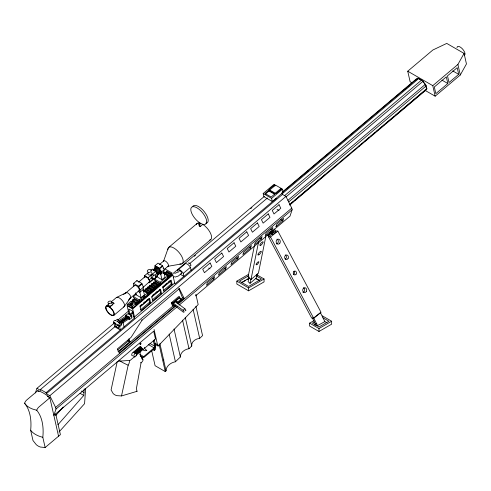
<?xml version="1.0" encoding="UTF-8"?>
<svg xmlns="http://www.w3.org/2000/svg" width="491" height="491" viewBox="0 0 491 491"><rect width="100%" height="100%" fill="white"/><g stroke="black" fill="none" stroke-linecap="round" stroke-linejoin="round"><path stroke-width="0.74" d="M155.745 344.572L155.463 349.451L154.278 350.451L152.419 349.377M57.901 424.776L83.765 395.451L84.231 388.817M85.643 388.485L84.569 403.688L58.926 432.068M144.575 277.746L145.176 276.709C147.478 276.992 149.522 279.459 149.516 281.754L143.01 287.419M154.278 350.451L154.53 347.646M133.497 286.278L133.583 283.411L136.934 280.588L141.831 283.417L143.44 287.266L143.212 289.506L144.415 294.852L141.07 297.675L136.173 294.846L135.719 292.845M133.583 283.411L138.487 286.241L140.095 290.089L139.861 292.329L141.07 297.675M130.907 303.954L131.508 303.935L130.907 303.954A1.013 0.706 -12.7 0 0 130.674 305.095A1.013 0.706 -12.7 0 0 132.208 304.905A1.013 0.706 -12.7 0 0 131.926 303.868M142.206 358.252L142.783 359.191A1.504 0.872 -60 0 1 142.697 360.928A5.002 2.885 -60 0 1 141.034 362.898L136.412 388.577L137.032 391.315L121.51 395.949L116.797 395.642A12.115 9.562 -35.5 0 1 113.151 393.537L111.083 389.928L117.251 361.444M254.393 245.641L248.084 276.912L250.999 279.483L258.401 273.235L265.766 236.754M249.066 276.949L248.115 281.65L250.029 283.338L256.468 277.9L257.284 273.874M250.029 283.338L250.84 279.305M250.999 279.483L258.665 241.511M144.225 277.489L144.587 275.697L147.957 272.861M155.027 268.865L155.506 266.484L159.035 268.522L160.956 272.284L160.183 273.659M121.51 395.949L128.169 365.212A5.561 3.21 -60 0 0 129.391 360.308M164.301 269.657L161.232 272.247L160.747 274.346L161.956 279.692L165.031 277.102L163.822 271.756L164.301 269.657L162.447 265.668L158.041 263.127L154.972 265.717L154.628 268.442L156.169 267.141M416.049 79.953L416.288 78.99A3.621 1.565 49.8 0 0 417.08 79.119M289.684 205.103L426.63 89.534L426.869 88.57A4.094 1.774 49.8 0 1 426.256 85.845L425.439 84.274A4.493 1.946 49.8 0 1 423.07 81.23L421.677 79.972A4.094 1.774 49.8 0 1 418.946 78.394L417.786 78.179L282.601 192.269M113.802 322.342L114.802 326.785L40.52 389.473L46.08 392.683L46.307 393.708L49.8 395.721L55.618 407.413L55.986 409.04L53.857 415.429L153.695 331.173L155.469 339.036L135.89 355.558M213.873 279.066L214.696 276.605L207.306 282.841L206.484 285.308L213.873 279.066L212.585 278.317M225.627 269.148L226.449 266.687L219.268 272.744L218.446 275.212L225.627 269.148L224.332 268.405M237.847 258.837L238.663 256.376L231.82 262.151L230.997 264.618L237.847 258.837L236.552 258.094M250.643 248.035L251.466 245.574L243.708 252.116L242.885 254.584L250.643 248.035L249.348 247.292M261.261 239.074L262.084 236.613L255.271 242.364L254.448 244.825L261.261 239.074L259.972 238.331M272.039 229.978L272.861 227.517L266.018 233.293L265.195 235.76L272.039 229.978L270.744 229.236M276.052 226.59L276.875 224.129L283.657 218.403L282.841 220.87L275.856 226.762M282.006 192.423L282.46 194.411L285.946 196.431L291.764 208.123L292.133 209.743L290.003 216.132L195.467 295.92M35.358 392.941L36.966 388.313L114.317 323.035M168.057 248.514L163.54 261.267A3.443 1.491 49.8 0 1 167.081 262.507A3.443 1.491 49.8 0 1 167.879 266.306L181.357 263.98M464.069 53.415L466.45 63.947L460.288 74.988L435.161 96.193L432.78 85.661L457.907 64.456L464.069 53.415L446.742 43.411L432.866 50.002L407.739 71.207L410.12 81.739L412.078 82.869M153.401 278.661L150.031 281.503L149.264 282.871L157.12 276.243L157.887 274.874L155.972 271.106L152.443 269.074L150.762 270.492M177.717 303.708L184.143 298.283L179.362 288.677L142.108 320.12L131.085 337.348L117.288 348.997L119.288 353.017L175.379 305.678M132.705 355.736A1.989 1.148 -60 0 1 131.729 354.477A1.989 1.148 -60 0 1 133.165 352.293L140.254 346.315L141.703 347.855L136.136 352.581M140.598 346.677L134.479 351.869L134.178 351.439L136.271 352.648L135.258 353.502A1.989 1.148 -60 0 0 133.804 356.049A1.989 1.148 -60 0 0 135.406 356.644A1.989 1.148 -60 0 0 136.578 353.999L142.648 348.874L141.654 347.923M139.094 290.727L130.514 297.969L124.149 306.685L113.869 315.357M55.63 415.656L63.235 407.033M154.634 344.031L158.096 346.032L198.18 304.537L195.86 294.287M128.397 300.099L130.514 297.969M151.615 350.365L155.082 365.697L165.258 371.577L166.044 370.815A9.967 7.285 -19.2 0 1 168.708 365.12L169.628 364.322A9.967 7.285 -19.2 0 1 175.428 361.769L180.363 357.006A8.74 6.389 -19.2 0 1 188.992 348.684L191.742 346.032A7.463 5.456 -19.2 0 1 199.677 338.379L202.556 335.605L195.927 306.286M168.689 247.433L197.069 223.479M209.737 240.025A10.563 4.572 49.8 0 0 210.799 233.882A10.563 4.572 49.8 0 0 203.409 224.78L202.789 224.412L200.181 226.615L199.254 226.063L198.781 223.822L199.874 222.902L200.801 223.454A10.962 4.744 49.8 0 0 204.581 215.58A10.962 4.744 49.8 0 0 191.257 207.668A10.962 4.744 49.8 0 0 199.874 222.902M200.181 226.615L199.708 224.375L200.801 223.454M106.044 306.261L108.904 303.855M111.187 301.928L116.33 297.589L126.027 292.746L134.602 285.504M107.523 305.985L109.646 307.004A5.996 2.596 49.8 0 1 114.139 314.983A5.996 2.596 49.8 0 1 107.406 311.767A5.996 2.596 49.8 0 1 107.523 305.985L108.615 305.064M138.523 282.202L144.82 276.887M152.983 269.995L156.482 267.043M159.36 264.612L163.742 260.911M153.358 269.86L156.838 266.871M109.646 307.004L114.029 303.309L111.899 302.29L114.029 303.309M153.247 270.332L157.329 266.883M153.83 270.535L157.323 267.583M154.469 270.915L158.544 267.466M155.113 271.443L158.611 268.491M144.587 275.697L148.116 277.734L155.972 271.106M161.232 272.247L159.372 268.258L162.447 265.668M138.487 286.241L141.831 283.417M155.733 272.082L162.582 266.288M138.628 286.861L141.973 284.037M156.279 272.793L159.778 269.841M149.129 279.919L152.044 277.458M154.96 275.003L160.207 270.572M157.003 274.224L161.085 270.78M157.132 274.85L160.631 271.897M157.114 275.39L161.177 271.916M155.641 276.771L161.551 271.775M164.399 269.375L168.235 266.134M140.095 290.089L143.44 287.266M133.442 296.613L139.217 299.946L139.554 301.437L133.779 298.105L133.442 296.613L136.197 294.281M154.358 278.956L160.134 282.294L160.471 283.786L154.696 280.447L154.358 278.956L157.703 276.132M163.822 271.756L160.747 274.346L158.863 273.26M143.212 289.506L139.861 292.329L138.026 291.273M166.191 271.591L170.751 274.224L170.929 274.997L166.369 272.364L166.191 271.591L166.823 271.057L171.384 273.69L171.733 275.242L132.552 308.311L127.991 305.678L127.642 304.125L131.005 301.29L135.559 303.923L135.737 304.696L171.555 274.463M132.232 300.253L136.793 302.879L136.964 303.659L132.41 301.026L132.232 300.253L133.141 299.485L137.701 302.112L137.873 302.892M143.881 290.42L148.435 293.053L148.613 293.827L144.053 291.2L143.881 290.42L144.526 289.88L149.08 292.507L149.258 293.287M145.753 288.837L150.314 291.47L150.485 292.249L145.931 289.616L145.753 288.837L146.527 288.186L151.087 290.819L151.259 291.593M147.76 287.149L152.314 289.776L152.492 290.555L147.932 287.922L147.76 287.149L148.435 286.578L152.996 289.205L153.167 289.985M149.669 285.535L154.223 288.168L154.401 288.947L149.841 286.314L149.669 285.535L150.264 285.032L154.825 287.665L154.996 288.438M151.498 283.994L156.052 286.627L156.23 287.401L151.67 284.768L151.498 283.994L152.228 283.375L156.789 286.007L156.967 286.781M153.462 282.337L158.016 284.964L158.194 285.744L153.634 283.111L153.462 282.337L154.057 281.828L158.618 284.461L158.796 285.24M164.325 273.162L168.886 275.795L169.064 276.574L164.503 273.941L164.325 273.162L164.964 272.628L169.518 275.261L169.696 276.034M131.177 302.063L132.41 301.026M134.368 298.448L134.546 299.222L133.319 300.259L133.141 299.485M145.109 290.31L145.931 289.616M147.932 287.922L146.705 288.96L146.527 288.186M149.025 287.008L149.841 286.314M150.854 285.461L151.67 284.768M153.634 283.111L152.406 284.148L152.228 283.375M154.235 282.607L155.463 281.57L155.291 280.791M166.369 272.364L165.136 273.407L164.964 272.628M131.766 301.738L134.681 299.283M145.164 290.433L148.073 287.978M150.989 285.517L153.898 283.062M165.547 273.229L166.713 272.247M274.751 184.671L268.927 189.587L275.973 193.657L281.754 188.777L282.46 189.182L283.172 192.325L272.29 201.506L263.888 196.652L263.176 193.515L274.101 184.297L274.751 184.671L275.034 185.923M268.841 190.238L265.005 193.472L271.185 197.038L275.021 193.804L268.841 190.238L269.013 191.011L274.579 194.221M139.217 299.946L147.496 292.961L143.004 290.365M160.134 282.294L167.94 275.703L163.448 273.113M182.456 263.44L210.842 239.491M269.7 190.029L275.525 185.113L281.079 188.323L281.392 189.692M265.183 194.246L269.013 191.011M132.552 308.311L132.202 306.752L135.559 303.923M136.793 302.879L137.701 302.112M148.435 293.053L149.08 292.507M150.314 291.47L151.087 290.819M152.314 289.776L152.996 289.205M154.223 288.168L154.825 287.665M156.052 286.627L156.789 286.007M158.016 284.964L158.618 284.461M168.886 275.795L169.518 275.261M170.751 274.224L171.384 273.69M117.834 320.071L128.378 311.165M172.912 273.585L264.324 196.437M178.184 272.407L177.681 270.173L184.862 264.109A4.511 1.952 49.8 0 1 187.274 264.103A4.511 1.952 49.8 0 1 190.416 267.319L191.091 270.302M116.766 321.795L118.883 320.003L117.509 319.211L115.36 320.758A1.27 0.73 -60 0 0 113.875 321.089A1.27 0.73 -60 0 0 114.225 322.636M194.319 256.241L195.455 255.277M250.766 208.601L251.908 207.638M46.08 392.683L134.7 317.892L132.668 308.876L172.85 274.966L170.383 273.536M58.558 436.217L49.861 397.759A24.059 10.409 49.8 0 0 37.703 390.738L26.815 399.926A4.879 2.817 -60 0 0 24.55 403.228A55.949 32.302 -60 0 1 30.663 430.263L32.977 440.513L36.242 444.643A17.093 13.601 -81.8 0 0 40.379 447.031L45.141 447.534L60.405 434.652L55.704 413.87M173.28 277.433L174.409 276.482M189.624 263.642L267.337 198.057M128.937 313.749L129.992 314.357L132.901 311.902M139.892 306.003L141.641 304.53M143.384 303.051L145.133 301.578M146.3 300.596L148.043 299.123M152.707 295.189L154.45 293.716M155.616 292.734L157.365 291.255M162.607 286.836L163.773 285.854M164.933 284.866L167.265 282.902M168.431 281.92L170.174 280.447L170.389 281.38L162.816 287.769M119.565 323.409L121.688 321.623L123.063 322.421L124.07 326.865M119.669 325.729L117.981 324.754L118.773 328.264L115.968 326.644L118.092 324.858M130.201 315.29L133.116 312.835M140.101 306.936L149.424 299.074M151.75 297.104L160.489 289.733M275.255 193.239L281.079 188.323M123.063 322.421L121.105 324.072L121.418 324.25M181.455 273.579L178.251 276.071L175.109 277.065M272.29 201.506L271.584 198.364L282.46 189.182M180.209 274.224L183.91 276.359L183.241 273.377L190.416 267.319M140.653 309.741L149.645 302.155L148.822 298.528M152.351 299.866L160.551 292.943L159.735 289.322M163.442 290.506L171.224 283.939L170.524 280.834M150.614 302.714L141.064 310.778L140.076 306.427L149.632 298.362L150.614 302.714L149.645 302.155M161.527 293.508L152.738 300.928L151.75 296.576L160.545 289.156L161.527 293.508L160.551 292.943M172.194 284.504L163.859 291.537L162.877 287.186L171.212 280.152L172.194 284.504L171.224 283.939M282.859 191.6L416.288 78.99M174.679 283.043L134.491 316.959L133.521 316.394M304.267 174.287L305.439 173.298M307.194 171.819L308.366 170.831M404.928 89.337L406.1 88.349M407.855 86.87L409.028 85.882M276.402 198.303L174.888 283.976L172.85 274.966M282 193.963L418.946 78.394M46.307 393.708L282.46 194.411M284.737 195.541L421.677 79.972M49.8 395.721L285.946 196.431M286.13 196.805L423.07 81.23M287.91 200.34L425.439 84.274M288.726 201.911L426.256 85.845M174.563 305.052L173.44 306.003L172.427 305.629L171.285 302.787L178.614 296.601L179.626 296.975L180.485 299.105M171.285 302.787L172.298 303.162L179.626 296.975M289.34 204.63L426.869 88.57M172.998 302.941L183.063 310.294A1.393 0.601 49.8 0 1 184.076 311.895A1.393 0.601 49.8 0 1 183.069 311.957L173.783 304.893L172.998 302.941L174.796 301.425L175.575 301.713L184.855 308.778A1.393 0.601 49.8 0 1 185.862 310.263A1.393 0.601 49.8 0 1 185.125 310.613M291.697 202.949L293.452 201.463M294.625 200.475L325.054 174.796M358.412 146.643L359.584 145.655M361.339 144.176L362.511 143.188M364.85 141.212L366.022 140.223M367.777 138.738L368.95 137.756M370.705 136.271L371.877 135.283M373.633 133.804L375.388 132.318M376.554 131.33L378.309 129.851M380.065 128.372L381.826 126.887M382.992 125.899L384.748 124.419M385.92 123.431L387.675 121.946M388.847 120.964L394.113 116.514M395.286 115.526L423.96 91.326M117.828 349.868L128.63 340.754M175.631 301.143L179.037 298.264L181.234 299.08L181.59 299.97L178.184 302.843L175.987 302.033L175.631 301.143L177.822 301.953L178.184 302.843M173.783 303.229L175.575 301.713M118.061 351.691L130.299 341.374M118.859 351.685L173.2 305.825M177.822 301.953L182.548 297.933L184.143 298.283M176.821 303.15L177.951 302.198M55.618 407.413L175.741 306.04M178.086 304.058L291.764 208.123M55.986 409.04L177.282 306.672M179.037 305.187L292.133 209.743M270.805 232.838L268.025 235.183L268.147 235.735L271.486 232.918M447.835 83.525L435.824 93.658L434.314 86.975L446.325 76.842L447.835 83.525L441.906 80.101M458.704 74.35L449.001 82.537L447.491 75.859L457.195 67.672L458.704 74.35L452.77 70.925M183.063 310.294L184.855 308.778M140.899 347.002L134.822 352.127L135.037 352.354M134.994 352.421L141.113 347.229M135.412 352.869L141.531 347.677M135.626 352.986L141.703 347.855M136.062 353.563L142.181 348.371M134.737 356.534L130.133 360.419L118.122 361.192M140.119 355.993L142.071 357.117L143.691 356.619L154.088 347.843A1.682 0.97 -60 0 0 154.53 346.087L153.278 340.539M275.868 230.917L277.869 231.101L321.053 312.374L313.675 318.26L311.675 318.082L268.491 236.803L272.462 233.636M270.75 232.083A2.387 1.97 -84.9 0 0 271.713 233.446L272.204 234.367L272.996 234.44L275.893 232.126L275.408 231.206A2.387 1.97 -84.9 0 0 273.874 229.033M268.491 236.803L270.492 236.981L277.869 231.101M123.566 294.477L126.027 292.746M177.38 272.296L174.667 273.456M125.88 316.597L125.782 315.185L128.114 313.626L131.778 315.744L131.919 317.861L129.587 319.414L128.366 318.708M117.312 321.844L126.242 315.903L129.047 317.524L129.127 318.69L122.977 322.777M127.028 316.683L118.306 322.483L118.337 322.863L127.052 317.063L127.028 316.683L127.991 317.241L128.022 317.622L125.53 319.279M127.991 317.241L119.276 323.041L119.301 323.422L124.284 320.107M122.026 322.194L129.047 317.524M129.587 319.414L129.44 317.296L131.778 315.744M130.569 303.819L131.84 303.567L132.061 304.672L130.79 304.923L130.569 303.819L130.79 304.923M130.655 304.334L131.932 304.076L131.84 303.567M256.885 274.831L264.054 278.974L264.054 281.895L248.587 290.825L236.852 284.05L236.852 281.128L248.452 274.432M248.44 275.899L239.381 281.128L248.587 286.443L261.525 278.974L256.265 275.936M241.327 282.638L249.084 278.158M241.971 282.558L245.85 280.318M247.145 279.569L249.084 278.446M236.852 281.128L248.587 287.904L264.054 278.974M322.28 315.836L331.646 321.243L331.646 324.164L318.99 331.474L309.625 326.067L309.625 323.146L314.056 320.586M314.35 321.998L312.368 323.146L318.99 326.969L328.902 321.243L322.943 317.8M314.35 324.631L315.67 323.864M314.252 324.974L316.143 323.888M309.625 323.146L318.99 328.553L331.646 321.243M317.499 325.625L324.839 321.605L320.408 312.638L313.749 317.947L317.499 325.625L316.075 325.496L312.325 317.818M149.307 282.104L148.46 282.264M141.463 357.448L141.905 358.062L143.881 357.448L154.248 348.696A2.437 1.405 -60 0 0 155.537 345.566L154.229 339.772M275.101 232.053L275.893 232.126M271.713 233.446L272.505 233.52L272.996 234.44M315.425 323.655L316.848 323.784M178.785 288.555L179.362 288.677M141.531 319.991L142.108 320.12M45.141 447.534L42.821 437.285A55.949 32.302 -60 0 0 36.715 410.249L32.744 409.101A20.751 12.103 -0.5 0 1 26.557 405.529L24.55 403.228M128.126 340.92L130.005 341.613L128.9 338.87M128.169 365.212L123.836 363.156A16.817 3.419 21.6 0 1 120.191 361.051L119.448 360.554M165.025 268.964L172.175 273.064M136.713 391.137L137.032 391.315M407.739 71.207L432.78 85.661M425.034 90.35L435.161 96.193M282.466 191.913L283.172 192.325M263.176 193.515L271.584 198.364M277.016 209.375L278.998 210.516M280.895 219.747L282.841 220.87M266.969 235.054L268.147 235.735M255.608 278.188L259.549 280.465M256.265 278.857L259.549 280.76M324.269 321.2L326.92 322.728M208.743 268.08L210.068 268.841M154.972 265.717L159.372 268.258M161.956 279.692L157.556 277.151L157.255 275.813M155.463 281.57L160.023 284.197L159.851 283.424M145.256 296.625L144.63 296.269L144.802 297.043M143.397 297.307L144.023 297.669M141.525 298.89L142.144 299.246M140.929 299.387L141.555 299.749M134.546 299.222L139.106 301.855L138.928 301.075M127.642 304.125L132.202 306.752M132.668 308.876L127.108 305.672L129.145 314.682M134.7 317.892L133.73 317.327L132.312 311.048L128.783 309.017L129.992 314.357M125.782 315.185L129.44 317.296M127.052 317.063L128.022 317.622M154.935 343.16L157.501 344.633L158.096 346.032M113.611 322.231L115.176 323.133L115.968 326.644M149.97 343.454L154.53 346.087M118.675 325.643L115.87 324.023L115.667 323.121M148.227 344.455L154.088 347.843M114.802 326.785L120.363 329.989L119.356 325.551M140.555 347.665L142.648 348.874M139.782 354.361L143.691 356.619M133.165 352.293L135.258 353.502M81.488 391.057L83.973 392.493M80.039 393.297L83.765 395.451M36.966 388.313L40.753 390.498L40.52 389.473M37.703 390.738L38.979 391.474M47.302 396.28L49.861 397.759L38.973 406.947A4.879 2.817 -60 0 0 36.715 410.249M198.781 223.822L199.708 224.375M140.536 362.597L141.034 362.898M136.105 353.495L136.578 353.999L136.271 352.648M270.492 236.981L313.675 318.26M148.116 277.734L150.031 281.503M163.122 268.111L163.417 268.816M179.049 289.224L182.548 297.933M172.298 303.162L173.44 306.003M457.907 64.456L460.288 74.988M193.098 309.293L199.677 338.379M185.26 317.352L191.742 346.032M182.542 320.144L188.992 348.684M167.94 275.703L168.278 277.194L167.652 276.832L167.83 277.611M174.029 328.988L180.363 357.006M160.176 272.554L160.477 273.892M169.168 334.083L175.428 361.769M159.894 343.608L166.044 370.815M147.496 292.961L147.834 294.453M159.152 344.559L165.258 371.577M154.07 329.479L157.501 344.633M136.934 280.588L137.075 281.208M131.336 304.463L131.471 305.052M131.975 304.156L132.061 304.672M131.379 315.971L131.459 317.137M318.99 328.553L318.99 331.474M248.587 287.904L248.587 290.825M419.246 79.094A6.579 2.848 49.8 0 1 421.652 80.481M422.88 81.592A6.579 2.848 49.8 0 1 425.685 85.655M426.114 86.944A6.579 2.848 49.8 0 1 426.225 88.055M42.821 437.285A23.783 14.613 -3.4 0 1 30.657 430.263M141.672 348.426A0.792 0.46 -60 0 1 142.126 349.15A0.792 0.46 -60 0 1 141.156 349.678M142.783 359.191A1.676 0.97 -60 0 1 141.905 358.062M142.071 357.117A7.868 4.542 -60 0 1 140.346 351.218M144.557 347.389A6.96 4.02 -60 0 0 146.852 350.193L146.017 350.66A8.648 4.996 -60 0 1 142.771 349.475M456.98 47.682A5.561 2.406 49.8 0 1 462.209 48.64A5.561 2.406 49.8 0 1 464.412 55.268M163.877 359.897A9.648 7.052 -19.2 0 1 163.227 360.787M273.726 186.783A0.663 0.381 -60 0 1 273.794 185.886A0.663 0.381 -60 0 1 274.494 185.782M281.079 189.741A0.663 0.381 -60 0 1 281.49 189.753M177.681 270.173A4.511 1.952 49.8 0 1 180.093 270.16A4.511 1.952 49.8 0 1 183.241 273.377M179.068 271.413A1.811 0.786 49.8 0 1 179.945 270.823A1.811 0.786 49.8 0 1 181.553 272.658A1.811 0.786 49.8 0 1 180.952 273.573M188.311 263.28A1.811 0.786 49.8 0 1 190.324 263.943A1.811 0.786 49.8 0 1 190.232 265.748M164.454 272.284A1.811 1.203 -15 0 1 163.638 273.149M425.132 90.338A4.904 2.124 49.8 0 1 425.237 90.037M426.433 89.503A4.904 2.124 49.8 0 1 426.63 89.534M417.786 78.179A3.621 1.565 49.8 0 1 417.608 78.836M128.495 339.398A1.725 0.743 49.8 0 1 127.85 340.607M272.229 233.464A2.387 1.97 -84.9 0 1 269.976 232.55M272.462 233.661A2.387 1.97 -84.9 0 1 270.504 232.059M272.843 230.224A1.105 0.914 -84.9 0 1 273.493 231.654A1.105 0.914 -84.9 0 1 272.21 232.292M272.505 233.52A2.387 1.97 -84.9 0 1 271.455 231.543M277.028 239.142A2.504 2.068 -84.9 0 1 278.268 241.738A2.504 2.068 -84.9 0 1 276.47 243.941M285.259 254.952A2.283 1.884 -84.9 0 1 286.406 257.02A2.283 1.884 -84.9 0 1 285.228 259.162M293.863 271.247A1.933 1.596 -84.9 0 1 293.477 274.567M303.487 287.726A2.418 1.995 -84.9 0 1 304.684 290.236A2.418 1.995 -84.9 0 1 302.947 292.366M134.399 285.86A3.443 1.491 49.8 0 1 137.94 287.1A3.443 1.491 49.8 0 1 138.732 290.905M129.667 298.129A3.443 1.491 49.8 0 0 130.759 297.11L130.631 296.484A3.443 1.491 49.8 0 0 128.09 293.17L127.451 292.789A3.443 1.491 49.8 0 0 125.782 293.606M116.33 297.589A5.996 2.596 49.8 0 1 122.633 300.971A5.996 2.596 49.8 0 1 123.523 306.985M167.922 249.502A10.563 4.572 49.8 0 1 179.215 252.669A10.563 4.572 49.8 0 1 179.859 263.931M196.437 224.559A10.563 4.572 49.8 0 1 199.665 222.994M151.48 272.437A2.074 1.436 -12.7 0 1 150.32 274.954A2.074 1.436 -12.7 0 1 147.994 273.315M152.787 278.526A1.946 1.541 -78.8 0 1 151.173 276.206A1.946 1.541 -78.8 0 1 153.658 275.046M112.2 303.868A1.909 1.191 -17.6 0 1 111.064 305.868A1.909 1.191 -17.6 0 1 108.738 305.12M111.525 303.542A1.909 1.191 -17.6 0 1 111.905 303.665M192.779 206.386A10.962 4.744 49.8 0 1 204.538 212.026A10.962 4.744 49.8 0 1 205.827 223.196M130.845 303.702L131.447 303.684L130.845 303.702M246.795 231.807L239.043 238.356L240.842 241.971L248.599 235.422L246.795 231.807M221.834 253.031L214.653 259.088L216.402 262.599L223.577 256.541L221.834 253.031M257.45 222.92L250.637 228.671L252.399 232.212L259.217 226.461L257.45 222.92M279.023 204.71L272.241 210.436L274.009 213.978L280.791 208.258L279.023 204.71M210.099 262.98L202.709 269.221L204.434 272.695L211.83 266.453L210.099 262.98M234.066 242.757L227.223 248.532L228.953 252.006L235.797 246.23L234.066 242.757M268.264 213.898L261.421 219.673L263.145 223.147L269.989 217.372L268.264 213.898M130.477 305.255A1.768 1.221 -12.7 0 0 133.073 303.861A1.768 1.221 -12.7 0 0 130.434 303.119A1.768 1.221 -12.7 0 0 130.477 305.255M140.579 344.338A0.749 0.436 -60 0 0 140.849 343.166A0.749 0.436 -60 0 0 139.953 343.927A0.749 0.436 -60 0 0 140.579 344.338M120.743 325.883A1.27 0.73 -60 0 0 121.203 323.907A1.27 0.73 -60 0 0 119.687 325.183A1.27 0.73 -60 0 0 120.743 325.883M274.101 232.096A1.105 0.914 -84.9 0 0 273.634 230.291A1.105 0.914 -84.9 0 0 272.56 231.734A1.105 0.914 -84.9 0 0 274.101 232.096M279.852 243.125A2.504 2.068 -84.9 0 0 278.507 239.166A2.504 2.068 -84.9 0 0 276.298 242.664A2.504 2.068 -84.9 0 0 279.852 243.125M288.008 258.604A2.283 1.884 -84.9 0 0 286.781 254.989A2.283 1.884 -84.9 0 0 284.768 258.186A2.283 1.884 -84.9 0 0 288.008 258.604M296.134 274.125A1.933 1.596 -84.9 0 0 295.097 271.069A1.933 1.596 -84.9 0 0 293.391 273.769A1.933 1.596 -84.9 0 0 296.134 274.125M306.28 291.58A2.418 1.995 -84.9 0 0 304.985 287.763A2.418 1.995 -84.9 0 0 302.849 291.138A2.418 1.995 -84.9 0 0 306.28 291.58M260.844 245.169A2.394 0.7 -48.6 0 0 263.164 241.965A2.394 0.7 -48.6 0 0 260.518 243.739A2.394 0.7 -48.6 0 0 260.844 245.169M258.929 254.725A2.437 0.712 -48.6 0 0 261.298 251.46A2.437 0.712 -48.6 0 0 258.597 253.27A2.437 0.712 -48.6 0 0 258.929 254.725M256.94 264.545A2.001 0.583 -48.6 0 0 258.88 261.869A2.001 0.583 -48.6 0 0 256.664 263.354A2.001 0.583 -48.6 0 0 256.94 264.545M106.154 308.992A5.554 2.406 49.8 0 0 112.998 315.302A5.554 2.406 49.8 0 0 110.721 308.139A5.554 2.406 49.8 0 0 106.154 308.992M148.184 272.266A2.074 1.436 -12.7 0 0 151.375 270.793A2.074 1.436 -12.7 0 0 148.442 269.719A2.074 1.436 -12.7 0 0 148.184 272.266M155.125 278.422A1.946 1.541 -78.8 0 0 154.904 275.132A1.946 1.541 -78.8 0 0 152.689 277.274A1.946 1.541 -78.8 0 0 155.125 278.422M108.873 303.542A1.909 1.191 -17.6 0 0 111.66 301.965A1.909 1.191 -17.6 0 0 108.885 301.419A1.909 1.191 -17.6 0 0 108.873 303.542"/></g></svg>
